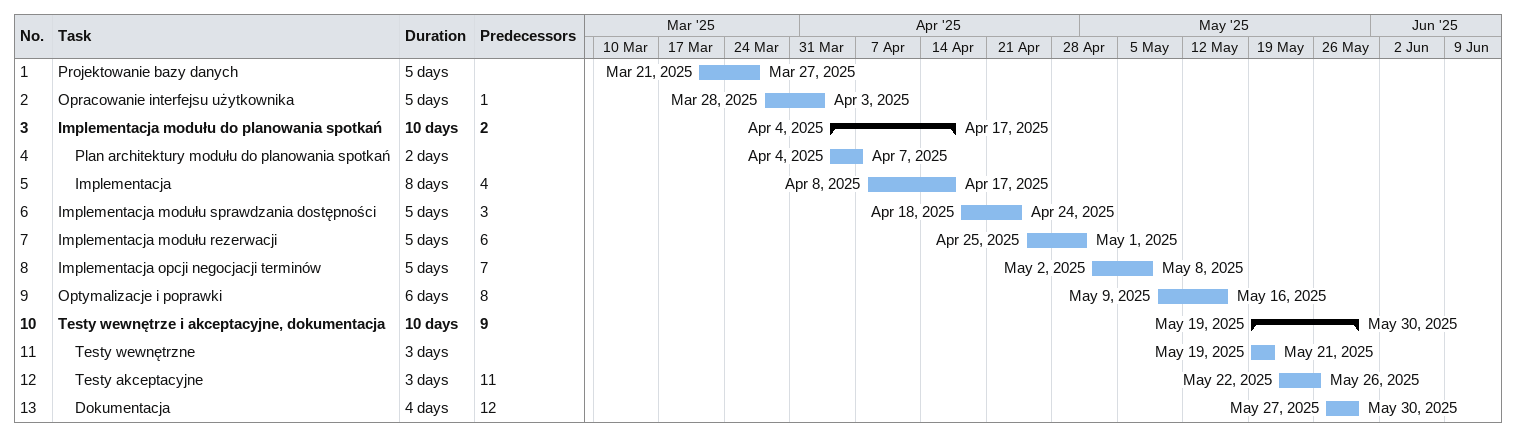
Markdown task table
| ID | Level | Task | Duration | Start | Finish | Predecessors |
|---|---|---|---|---|---|---|
| 1 | 1 | Projektowanie bazy danych | 5d | 2025-03-21 | 2025-03-27 |  |
| 2 | 1 | Opracowanie interfejsu użytkownika | 5d | 2025-03-28 | 2025-04-03 | 1 |
| 3 | 1 | **Implementacja modułu do planowania spotkań** | 10d | 2025-04-04 | 2025-04-17 | 2 |
| 4 | 2 | Plan architektury modułu do planowania spotkań | 2d | 2025-04-04 | 2025-04-07 |  |
| 5 | 2 | Implementacja | 8d | 2025-04-08 | 2025-04-17 | 4 |
| 6 | 1 | Implementacja modułu sprawdzania dostępności | 5d | 2025-04-18 | 2025-04-24 | 3 |
| 7 | 1 | Implementacja modułu rezerwacji | 5d | 2025-04-25 | 2025-05-01 | 6 |
| 8 | 1 | Implementacja opcji negocjacji terminów | 5d | 2025-05-02 | 2025-05-08 | 7 |
| 9 | 1 | Optymalizacje i poprawki | 6d | 2025-05-09 | 2025-05-16 | 8 |
| 10 | 1 | **Testy wewnętrze i akceptacyjne, dokumentacja** | 10d | 2025-05-19 | 2025-05-30 | 9 |
| 11 | 2 | Testy wewnętrzne | 3d | 2025-05-19 | 2025-05-21 |  |
| 12 | 2 | Testy akceptacyjne | 3d | 2025-05-22 | 2025-05-26 | 11 |
| 13 | 2 | Dokumentacja | 4d | 2025-05-27 | 2025-05-30 | 12 |
